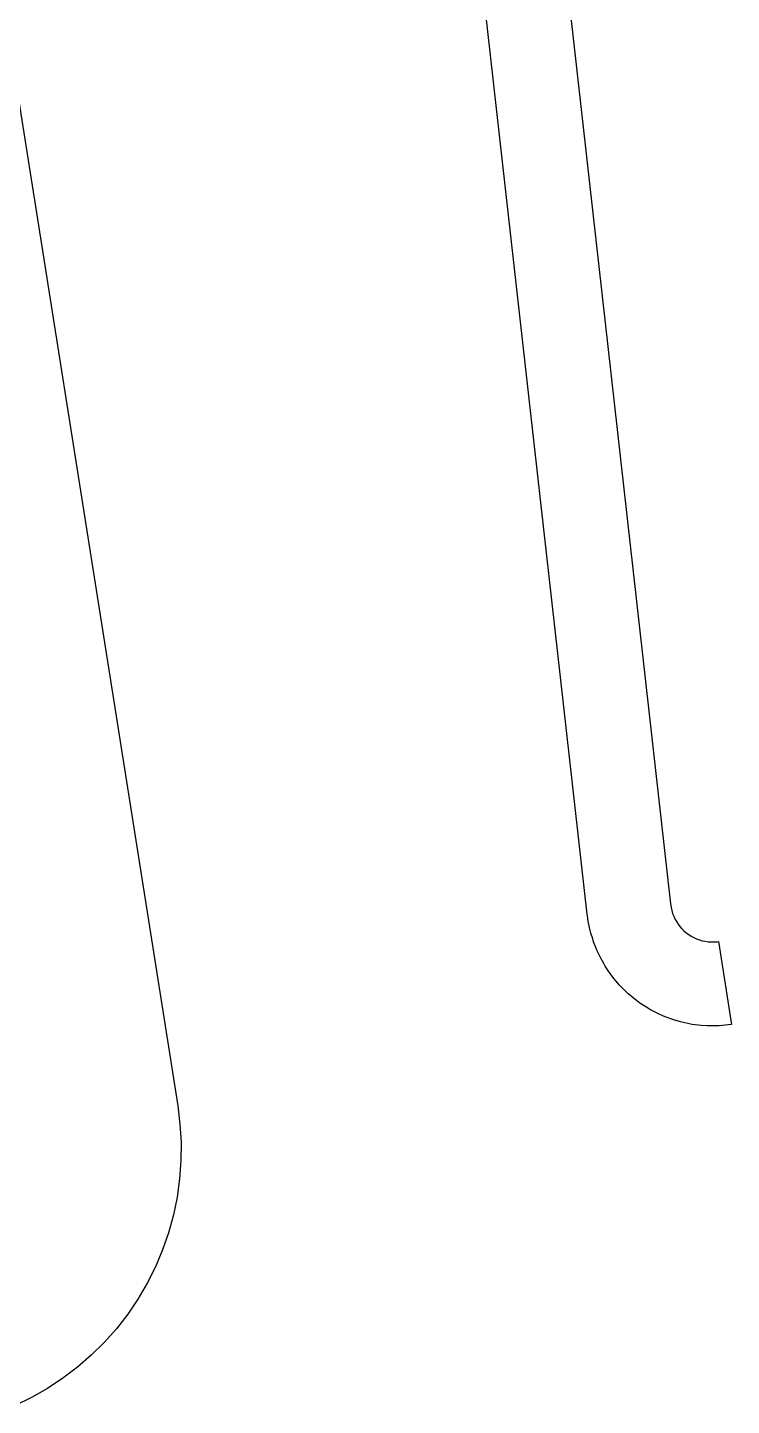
# Model space of a CAD drawing. Header units: millimetres. Extents: x -349 to 349, y -870 to 349.
# Drawn here: x 172.07 to 184.65, y -814.22 to -789.62 of the extents above; entities that cross this region are included whole.
import ezdxf

# ---------------------------------------------------------------- set-up
doc = ezdxf.new("R2010")
doc.units = ezdxf.units.MM
doc.layers.add('LINK_F1_U3_CHANNEL_EXPANSION', color=3, linetype='Continuous')
doc.layers.add('LINK_F1_U3_OUTLINE', color=7, linetype='Continuous')

msp = doc.modelspace()

# ---------------------------------------------------------------- linework, layer by layer
at = {"layer": 'LINK_F1_U3_CHANNEL_EXPANSION'}
msp.add_lwpolyline([(181.716, -788.902), (183.56, -805.268), (183.57, -805.334), (183.582, -805.386), (183.597, -805.437), (183.616, -805.488), (183.638, -805.536), (183.664, -805.583), (183.693, -805.628), (183.726, -805.67), (183.761, -805.711), (183.799, -805.748), (183.84, -805.783), (183.883, -805.815), (183.928, -805.844), (183.975, -805.869), (184.024, -805.891), (184.074, -805.91), (184.125, -805.924), (184.178, -805.935), (184.231, -805.943), (184.284, -805.946), (184.338, -805.946), (184.391, -805.942), (184.414, -805.938), (184.631, -807.309), (184.647, -807.42), (184.586, -807.429), (184.533, -807.435), (184.426, -807.444), (184.373, -807.446), (184.266, -807.446), (184.212, -807.445), (184.105, -807.438), (184.052, -807.432), (183.946, -807.418), (183.893, -807.408), (183.788, -807.386), (183.736, -807.373), (183.633, -807.344), (183.583, -807.327), (183.482, -807.29), (183.432, -807.27), (183.335, -807.226), (183.287, -807.202), (183.192, -807.151), (183.146, -807.124), (183.056, -807.067), (183.012, -807.037), (182.926, -806.973), (182.884, -806.939), (182.802, -806.87), (182.763, -806.833), (182.687, -806.758), (182.65, -806.719), (182.58, -806.639), (182.546, -806.597), (182.481, -806.512), (182.45, -806.468), (182.392, -806.378), (182.365, -806.332), (182.313, -806.238), (182.288, -806.191), (182.243, -806.093), (182.223, -806.044), (182.185, -805.944), (182.168, -805.893), (182.137, -805.791), (182.123, -805.739), (182.1, -805.634), (182.09, -805.582), (182.075, -805.476), (182.071, -805.449), (170.563, -703.309)], dxfattribs=at)
at = {"layer": 'LINK_F1_U3_OUTLINE'}
msp.add_lwpolyline([(166.462, -756.517), (174.755, -808.873), (174.795, -809.198), (174.814, -809.524), (174.812, -809.851), (174.789, -810.178), (174.744, -810.502), (174.678, -810.822), (174.591, -811.138), (174.484, -811.447), (174.357, -811.748), (174.21, -812.041), (174.045, -812.323), (173.861, -812.594), (173.66, -812.852), (173.443, -813.097), (173.21, -813.327), (172.963, -813.541), (172.702, -813.738), (172.429, -813.918), (172.144, -814.08), (171.85, -814.223)], dxfattribs=at)

doc.saveas('drawing.dxf')
